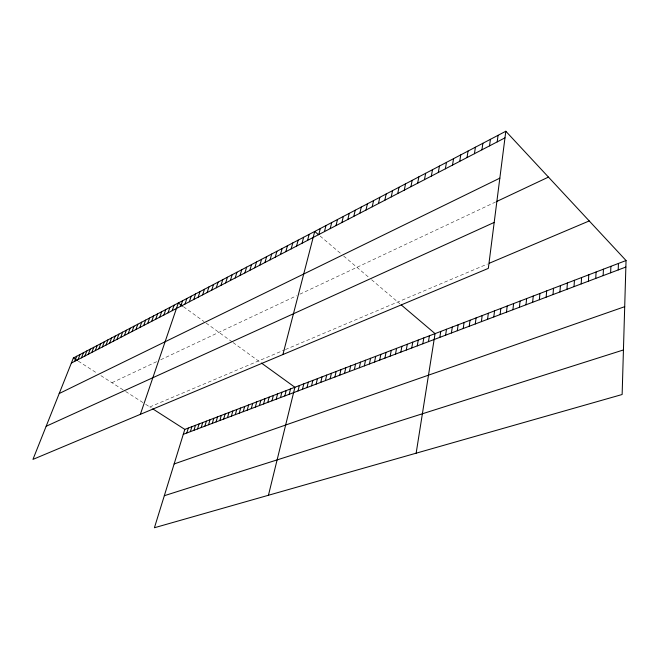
<?xml version="1.0" encoding="UTF-8"?>
<svg xmlns="http://www.w3.org/2000/svg" width="659" height="659" viewBox="0 0 659 659"><rect width="100%" height="100%" fill="white"/><g stroke="black" fill="none" stroke-linecap="round" stroke-linejoin="round"><path stroke-width="0.49" stroke-dasharray="3.29 2.47" d="M111.956 382.722L157.707 361.173M160.73 359.748L296.525 295.776M299.894 294.186L495.428 202.082M149.799 406.965L284.466 349.954M285.38 349.567L487.446 264.028M78.297 361.165L96.906 373.085M100.893 375.638L124.773 390.935M125.622 391.479L144.033 403.275M145.68 404.329L151.29 407.921M183.515 306.74L203.96 321.518M206.11 323.075L232.363 342.046M233.097 342.581L261.607 363.191M320.142 236.07L340.678 253.493M343.66 256.03L369.32 277.81M371.618 279.762L399.84 303.717"/><path stroke-width="0.99" d="M626.05 260.527L622.137 394.51L154.42 527.744L184.808 429.396L626.05 260.527L505.815 131.256L73.371 358.002L32.95 459.397L488.335 268.378L505.815 131.256M618.208 269.935L618.43 263.443M610.638 272.793L610.893 266.327M603.15 275.627L603.438 269.177M595.752 278.419L596.074 272.002M588.429 281.187L588.784 274.787M581.189 283.922L581.576 277.546M574.03 286.632L574.442 280.281M566.946 289.309L567.391 282.975M559.936 291.953L560.414 285.652M553.008 294.573L553.511 288.288M546.146 297.168L546.682 290.907M539.367 299.73L539.919 293.494M532.653 302.267L533.23 296.048M526.006 304.779L526.615 298.585M519.432 307.267L520.066 301.089M512.933 309.722L513.592 303.568M506.491 312.16L507.175 306.023M500.123 314.565L500.824 308.453M493.813 316.946L494.547 310.859M487.578 319.31L488.327 313.239M481.399 321.641L482.166 315.595M475.279 323.956L476.07 317.926M497.199 141.891L498.072 135.317M469.224 326.246L470.04 320.233M489.513 145.878L490.428 139.329M463.228 328.512L464.068 322.523M457.297 330.752L458.153 324.78M481.927 149.824L482.874 143.283M451.423 332.976L452.296 327.029M445.599 335.176L446.497 329.245M474.439 153.712L475.411 147.196M467.033 157.559L468.038 151.059M439.841 337.35L440.756 331.444M416.15 453.194L435.064 333.619L401.207 304.878M459.727 161.356L460.765 154.881M428.457 341.65L429.404 335.785M422.831 343.776L423.795 337.935M452.502 165.104L453.565 158.654M417.262 345.884L418.243 340.06M445.369 168.811L446.464 162.378M411.743 347.968L412.748 342.161M406.282 350.036L407.295 344.245M438.317 172.469L439.438 166.06M400.87 352.079L401.899 346.313M431.348 176.093L432.502 169.701M395.507 354.105L396.553 348.356M424.47 179.66L425.648 173.292M390.194 356.115L391.265 350.382M417.666 183.194L418.869 176.843M384.938 358.101L386.017 352.392M379.724 360.069L380.82 354.377M410.944 186.686L412.172 180.36M374.559 362.022L375.671 356.346M369.444 363.957L370.572 358.298M404.296 190.138L405.549 183.828M364.378 365.869L365.514 360.234M397.731 193.548L399.008 187.263M359.353 367.771L360.506 362.153M391.24 196.926L392.542 190.649M354.377 369.65L355.547 364.048M384.823 200.254L386.141 194.001M349.451 371.511L350.629 365.934M344.558 373.365L345.753 367.796M378.472 203.549L379.823 197.321M339.723 375.193L340.925 369.65M372.203 206.811L373.571 200.6M334.92 377.006L336.139 371.478M330.167 378.801L331.395 373.299M366 210.032L367.384 203.837M325.447 380.581L326.691 375.095M359.863 213.219L361.272 207.041M320.776 382.352L322.029 376.882M316.147 384.098L317.407 378.645M353.801 216.366L355.226 210.213M311.559 385.836L312.827 380.4M307.003 387.558L308.288 382.138M347.804 219.48L349.254 213.351M341.873 222.561L343.339 216.449M302.497 389.263L303.791 383.859M298.025 390.952L299.326 385.564M335.999 225.609L337.49 219.521M268.444 495.263L294.902 387.261L261.607 363.191M330.2 228.624L331.699 222.553M289.194 394.288L290.52 388.934M324.459 231.606L325.974 225.551M284.836 395.935L286.171 390.606M280.52 397.566L281.863 392.253M318.775 234.555L320.315 228.525M276.228 399.189L277.587 393.884M282.9 354.55L314.714 231.457L318.594 234.752M271.986 400.796L273.345 395.507M267.768 402.385L269.144 397.122M307.572 240.378L309.145 234.382M263.592 403.967L264.976 398.711M302.044 243.245L303.626 237.273M259.448 405.532L260.84 400.293M296.575 246.087L298.173 240.131M255.346 407.081L256.738 401.866M251.268 408.621L252.669 403.423M247.224 410.153L248.641 404.964M291.163 248.896L292.777 242.965M243.22 411.661L244.637 406.496M285.808 251.68L287.439 245.766M239.242 413.168L240.675 408.012M235.304 414.659L236.738 409.519M280.503 254.432L282.151 248.534M231.391 416.134L232.833 411.018M275.256 257.158L276.92 251.277M270.066 259.852L271.739 253.995M227.512 417.6L228.961 412.493M223.665 419.058L225.123 413.967M264.934 262.521L266.615 256.68M219.842 420.5L221.309 415.425M216.061 421.933L217.528 416.875M212.305 423.35L213.78 418.308M259.844 265.165L261.541 259.341M208.573 424.758L210.056 419.734M254.811 267.776L256.524 261.969M249.827 270.363L251.549 264.58M204.875 426.159L206.366 421.142M201.209 427.543L202.7 422.543M197.568 428.918L199.067 423.935M244.901 272.925L246.631 267.159M240.016 275.462L241.762 269.712M193.952 430.286L195.459 425.319M190.369 431.637L191.884 426.686M186.81 432.988L188.326 428.045M235.181 277.974L236.935 272.241M230.395 280.462L232.157 274.745M225.65 282.925L227.429 277.225M220.963 285.355L222.75 279.68M216.309 287.769L218.113 282.11M211.712 290.166L213.516 284.523M207.148 292.53L208.969 286.904M202.634 294.878L204.463 289.268M198.17 297.201L199.998 291.608M193.738 299.499L195.583 293.922M189.355 301.773L191.201 296.221M185.006 304.03L186.868 298.494M180.706 306.27L182.568 300.751M140.367 414.338L178.317 302.975L182.774 306.204M172.213 310.677L174.1 305.191M168.029 312.852L169.923 307.382M163.885 315.002L165.78 309.549M159.775 317.136L161.677 311.699M155.705 319.253L157.616 313.832M151.669 321.345L153.588 315.941M147.674 323.421L149.593 318.042M143.711 325.48L145.639 320.109M139.782 327.515L141.718 322.169M135.894 329.541L137.83 324.203M132.039 331.543L133.983 326.221M128.217 333.528L130.169 328.223M124.427 335.497L126.38 330.208M120.671 337.441L122.632 332.177M116.948 339.377L118.917 334.121M113.257 341.296L115.226 336.057M109.6 343.191L111.577 337.976M105.975 345.077L107.952 339.871M102.376 346.947L104.361 341.757M98.817 348.8L100.802 343.619M95.283 350.629L97.268 345.473M91.774 352.45L93.767 347.309M88.298 354.254L90.299 349.13M81.436 357.821L83.446 352.722M84.854 356.049L86.856 350.934M78.05 359.583L80.06 354.501M74.689 361.33L76.699 356.255M71.353 363.06L504.975 137.855M59.211 393.53L499.843 178.144M496.318 201.662L548.453 177.098M46.163 426.258L494.192 222.429M489.324 263.229L589.228 220.938M183.284 434.322L625.861 267.043M174.124 463.961L624.707 306.682M164.322 495.708L623.439 349.954M73.371 358.002L77.474 360.638M152.773 408.877L184.808 429.396"/></g></svg>
